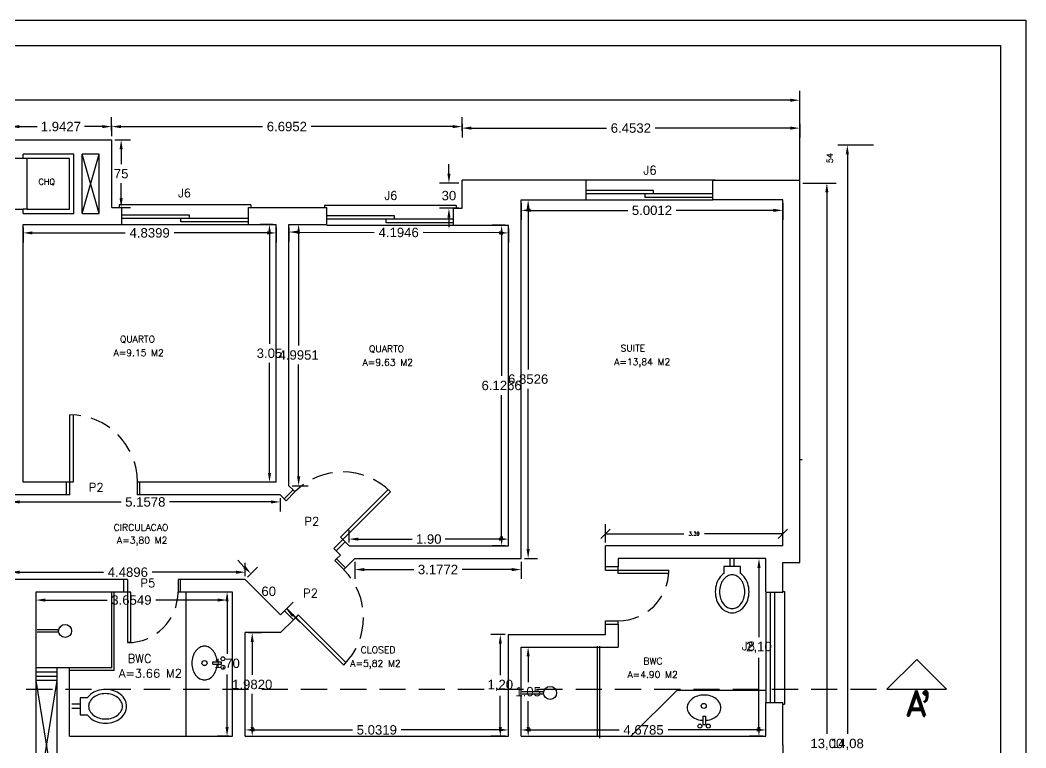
# Model space of a CAD drawing. Header units: millimetres. Extents: x 2200 to 2403, y 2380 to 2511.
# Drawn here: x 2231.75 to 2250.97, y 2402.1 to 2416.01 of the extents above; entities that cross this region are included whole.
import ezdxf

# ---------------------------------------------------------------- set-up
doc = ezdxf.new("R2010")
doc.units = ezdxf.units.MM
doc.linetypes.add('DASHED', pattern=[0.75, 0.5, -0.25])
doc.linetypes.add('HIDDEN', pattern=[0.375, 0.25, -0.125])
doc.styles.add('ROMAND', font='romand', dxfattribs={"height": 0.1})
doc.styles.add('ROMANS', font='ROMANS.shx', dxfattribs={"height": 0.07})
doc.styles.get("Standard").update_dxf_attribs({"font": 'arial.ttf'})
doc.dimstyles.get("Standard").update_dxf_attribs({"dimtxt": 0.18, "dimasz": 0.18, "dimexe": 0.18, "dimexo": 0.0625, "dimgap": 0.09, "dimtad": 0, "dimtih": 1, "dimtoh": 1, "dimdec": 4, "dimzin": 0, "dimdsep": 46, "dimtxsty": 'Standard', "dimcen": 0.09, "dimadec": 0, "dimazin": 0, "dimtfac": 1, "dimtdec": 4, "dimtofl": 0, "dimtmove": 0, "dimatfit": 3, "dimfxl": 1, "dimtolj": 1, "dimtzin": 0, "dimarcsym": 0})

# ---------------------------------------------------------------- blocks, each defined once
blk = doc.blocks.new('*D505')
at = {"color": 0, "lineweight": -2, "transparency": 16777216}
for p, q in [((2240.191, 2414.028), (2240.191, 2413.766)), ((2240.371, 2413.946), (2242.955, 2413.946)), ((2246.464, 2413.946), (2243.881, 2413.946)), ((2246.644, 2414.028), (2246.644, 2413.766))]:
    blk.add_line(p, q, dxfattribs=at)
at = {"color": 0, "transparency": 16777216}
for points in [[(2240.371, 2413.976), (2240.371, 2413.916), (2240.191, 2413.946)], [(2246.464, 2413.976), (2246.464, 2413.916), (2246.644, 2413.946)]]:
    blk.add_solid(points, dxfattribs=at)
at = {"layer": 'DEFPOINTS', "color": 0, "transparency": 16777216}
for p in [(2240.191, 2414.09), (2246.644, 2414.09), (2246.644, 2413.946)]:
    blk.add_point(p, dxfattribs=at)
at = {"color": 0, "transparency": 16777216, "insert": (2243.418, 2413.946), "char_height": 0.18, "attachment_point": 5}
blk.add_mtext('\\A1;6.4532', dxfattribs=at)
blk = doc.blocks.new('*D506')
at = {"color": 0, "lineweight": -2, "transparency": 16777216}
for p, q in [((2233.496, 2413.893), (2233.496, 2414.155)), ((2240.191, 2413.893), (2240.191, 2414.155)), ((2233.676, 2413.975), (2236.38, 2413.975)), ((2240.011, 2413.975), (2237.307, 2413.975))]:
    blk.add_line(p, q, dxfattribs=at)
at = {"color": 0, "transparency": 16777216}
for points in [[(2233.676, 2414.005), (2233.676, 2413.945), (2233.496, 2413.975)], [(2240.011, 2414.005), (2240.011, 2413.945), (2240.191, 2413.975)]]:
    blk.add_solid(points, dxfattribs=at)
at = {"layer": 'DEFPOINTS', "color": 0, "transparency": 16777216}
for p in [(2240.191, 2413.975), (2233.496, 2413.83), (2240.191, 2413.83)]:
    blk.add_point(p, dxfattribs=at)
at = {"color": 0, "transparency": 16777216, "insert": (2236.844, 2413.975), "char_height": 0.18, "attachment_point": 5}
blk.add_mtext('\\A1;6.6952', dxfattribs=at)
blk = doc.blocks.new('*D507')
at = {"color": 0, "lineweight": -2, "transparency": 16777216}
for p, q in [((2231.553, 2413.999), (2231.553, 2413.795)), ((2231.733, 2413.975), (2232.07, 2413.975)), ((2233.316, 2413.975), (2232.98, 2413.975)), ((2233.496, 2413.999), (2233.496, 2413.795))]:
    blk.add_line(p, q, dxfattribs=at)
at = {"color": 0, "transparency": 16777216}
for points in [[(2231.733, 2414.005), (2231.733, 2413.945), (2231.553, 2413.975)], [(2233.316, 2414.005), (2233.316, 2413.945), (2233.496, 2413.975)]]:
    blk.add_solid(points, dxfattribs=at)
at = {"layer": 'DEFPOINTS', "color": 0, "transparency": 16777216}
for p in [(2231.553, 2414.061), (2233.496, 2414.061), (2233.496, 2413.975)]:
    blk.add_point(p, dxfattribs=at)
at = {"color": 0, "transparency": 16777216, "insert": (2232.525, 2413.975), "char_height": 0.18, "attachment_point": 5}
blk.add_mtext('\\A1;1.9427', dxfattribs=at)
blk = doc.blocks.new('*D533')
at = {"color": 0, "lineweight": -2, "transparency": 16777216}
for p, q in [((2241.321, 2412.512), (2241.321, 2412.194)), ((2241.501, 2412.374), (2243.358, 2412.374)), ((2246.142, 2412.374), (2244.284, 2412.374)), ((2246.322, 2412.512), (2246.322, 2412.194))]:
    blk.add_line(p, q, dxfattribs=at)
at = {"color": 0, "transparency": 16777216}
for points in [[(2241.501, 2412.404), (2241.501, 2412.344), (2241.321, 2412.374)], [(2246.142, 2412.404), (2246.142, 2412.344), (2246.322, 2412.374)]]:
    blk.add_solid(points, dxfattribs=at)
at = {"layer": 'DEFPOINTS', "color": 0, "transparency": 16777216}
for p in [(2241.321, 2412.574), (2246.322, 2412.574), (2241.321, 2412.374)]:
    blk.add_point(p, dxfattribs=at)
at = {"color": 0, "transparency": 16777216, "insert": (2243.821, 2412.374), "char_height": 0.18, "attachment_point": 5}
blk.add_mtext('\\A1;5.0012', dxfattribs=at)
blk = doc.blocks.new('*D534')
at = {"color": 0, "lineweight": -2, "transparency": 16777216}
for p, q in [((2245.937, 2405.722), (2245.686, 2405.722)), ((2245.866, 2405.542), (2245.866, 2404.22)), ((2245.866, 2402.502), (2245.866, 2403.824)), ((2245.937, 2402.322), (2245.686, 2402.322))]:
    blk.add_line(p, q, dxfattribs=at)
at = {"color": 0, "transparency": 16777216}
for points in [[(2245.836, 2405.542), (2245.896, 2405.542), (2245.866, 2405.722)], [(2245.836, 2402.502), (2245.896, 2402.502), (2245.866, 2402.322)]]:
    blk.add_solid(points, dxfattribs=at)
at = {"layer": 'DEFPOINTS', "color": 0, "transparency": 16777216}
for p in [(2245.866, 2405.722), (2245.999, 2405.722), (2245.999, 2402.322)]:
    blk.add_point(p, dxfattribs=at)
at = {"color": 0, "transparency": 16777216, "insert": (2245.866, 2404.022), "char_height": 0.18, "attachment_point": 5}
blk.add_mtext('\\A1;2,10', dxfattribs=at)
blk = doc.blocks.new('*D535')
at = {"color": 0, "lineweight": -2, "transparency": 16777216}
for p, q in [((2241.321, 2402.385), (2241.321, 2402.624)), ((2245.999, 2402.385), (2245.999, 2402.624)), ((2241.501, 2402.444), (2243.192, 2402.444)), ((2245.819, 2402.444), (2244.128, 2402.444))]:
    blk.add_line(p, q, dxfattribs=at)
at = {"color": 0, "transparency": 16777216}
for points in [[(2241.501, 2402.474), (2241.501, 2402.414), (2241.321, 2402.444)], [(2245.819, 2402.474), (2245.819, 2402.414), (2245.999, 2402.444)]]:
    blk.add_solid(points, dxfattribs=at)
at = {"layer": 'DEFPOINTS', "color": 0, "transparency": 16777216}
for p in [(2245.999, 2402.444), (2241.321, 2402.322), (2245.999, 2402.322)]:
    blk.add_point(p, dxfattribs=at)
at = {"color": 0, "transparency": 16777216, "insert": (2243.66, 2402.444), "char_height": 0.18, "attachment_point": 5}
blk.add_mtext('\\A1;4.6785', dxfattribs=at)
blk = doc.blocks.new('*D536')
at = {"color": 0, "lineweight": -2, "transparency": 16777216}
for p, q in [((2236.047, 2402.385), (2236.047, 2402.624)), ((2241.079, 2402.385), (2241.079, 2402.624)), ((2236.227, 2402.444), (2238.099, 2402.444)), ((2240.899, 2402.444), (2239.026, 2402.444))]:
    blk.add_line(p, q, dxfattribs=at)
at = {"color": 0, "transparency": 16777216}
for points in [[(2236.227, 2402.474), (2236.227, 2402.414), (2236.047, 2402.444)], [(2240.899, 2402.474), (2240.899, 2402.414), (2241.079, 2402.444)]]:
    blk.add_solid(points, dxfattribs=at)
at = {"layer": 'DEFPOINTS', "color": 0, "transparency": 16777216}
for p in [(2241.079, 2402.444), (2236.047, 2402.322), (2241.079, 2402.322)]:
    blk.add_point(p, dxfattribs=at)
at = {"color": 0, "transparency": 16777216, "insert": (2238.563, 2402.444), "char_height": 0.18, "attachment_point": 5}
blk.add_mtext('\\A1;5.0319', dxfattribs=at)
blk = doc.blocks.new('*D537')
at = {"color": 0, "lineweight": -2, "transparency": 16777216}
for p, q in [((2236.579, 2412.107), (2236.332, 2412.107)), ((2236.512, 2411.927), (2236.512, 2409.824)), ((2236.512, 2407.357), (2236.512, 2409.46)), ((2236.579, 2407.177), (2236.332, 2407.177))]:
    blk.add_line(p, q, dxfattribs=at)
at = {"color": 0, "transparency": 16777216}
for points in [[(2236.482, 2411.927), (2236.542, 2411.927), (2236.512, 2412.107)], [(2236.482, 2407.357), (2236.542, 2407.357), (2236.512, 2407.177)]]:
    blk.add_solid(points, dxfattribs=at)
at = {"layer": 'DEFPOINTS', "color": 0, "transparency": 16777216}
for p in [(2236.512, 2412.107), (2236.642, 2412.107), (2236.642, 2407.177)]:
    blk.add_point(p, dxfattribs=at)
at = {"color": 0, "transparency": 16777216, "insert": (2236.512, 2409.642), "char_height": 0.18, "attachment_point": 5}
blk.add_mtext('\\A1;3.05', dxfattribs=at)
blk = doc.blocks.new('*D538')
at = {"color": 0, "lineweight": -2, "transparency": 16777216}
for p, q in [((2241.383, 2404.028), (2241.635, 2404.028)), ((2241.455, 2403.848), (2241.455, 2403.357)), ((2241.455, 2402.502), (2241.455, 2402.993)), ((2241.383, 2402.322), (2241.635, 2402.322))]:
    blk.add_line(p, q, dxfattribs=at)
at = {"color": 0, "transparency": 16777216}
for points in [[(2241.425, 2403.848), (2241.485, 2403.848), (2241.455, 2404.028)], [(2241.425, 2402.502), (2241.485, 2402.502), (2241.455, 2402.322)]]:
    blk.add_solid(points, dxfattribs=at)
at = {"layer": 'DEFPOINTS', "color": 0, "transparency": 16777216}
for p in [(2241.321, 2404.028), (2241.321, 2402.322), (2241.455, 2402.322)]:
    blk.add_point(p, dxfattribs=at)
at = {"color": 0, "transparency": 16777216, "insert": (2241.455, 2403.175), "char_height": 0.18, "attachment_point": 5}
blk.add_mtext('\\A1;1.05', dxfattribs=at)
blk = doc.blocks.new('*D539')
at = {"color": 0, "lineweight": -2, "transparency": 16777216}
for p, q in [((2241.016, 2404.27), (2240.743, 2404.27)), ((2240.923, 2404.09), (2240.923, 2403.494)), ((2240.923, 2402.502), (2240.923, 2403.098)), ((2241.016, 2402.322), (2240.743, 2402.322))]:
    blk.add_line(p, q, dxfattribs=at)
at = {"color": 0, "transparency": 16777216}
for points in [[(2240.893, 2404.09), (2240.953, 2404.09), (2240.923, 2404.27)], [(2240.893, 2402.502), (2240.953, 2402.502), (2240.923, 2402.322)]]:
    blk.add_solid(points, dxfattribs=at)
at = {"layer": 'DEFPOINTS', "color": 0, "transparency": 16777216}
for p in [(2241.079, 2404.27), (2240.923, 2402.322), (2241.079, 2402.322)]:
    blk.add_point(p, dxfattribs=at)
at = {"color": 0, "transparency": 16777216, "insert": (2240.923, 2403.296), "char_height": 0.18, "attachment_point": 5}
blk.add_mtext('\\A1;1,20', dxfattribs=at)
blk = doc.blocks.new('*D540')
at = {"color": 0, "lineweight": -2, "transparency": 16777216}
for p, q in [((2232.046, 2405.018), (2232.046, 2404.746)), ((2232.226, 2404.926), (2233.409, 2404.926)), ((2235.521, 2404.926), (2234.337, 2404.926)), ((2235.701, 2405.018), (2235.701, 2404.746))]:
    blk.add_line(p, q, dxfattribs=at)
at = {"color": 0, "transparency": 16777216}
for points in [[(2232.226, 2404.956), (2232.226, 2404.896), (2232.046, 2404.926)], [(2235.521, 2404.956), (2235.521, 2404.896), (2235.701, 2404.926)]]:
    blk.add_solid(points, dxfattribs=at)
at = {"layer": 'DEFPOINTS', "color": 0, "transparency": 16777216}
for p in [(2232.046, 2405.08), (2235.701, 2405.08), (2232.046, 2404.926)]:
    blk.add_point(p, dxfattribs=at)
at = {"color": 0, "transparency": 16777216, "insert": (2233.873, 2404.926), "char_height": 0.18, "attachment_point": 5}
blk.add_mtext('\\A1;3.6549', dxfattribs=at)
blk = doc.blocks.new('*D541')
at = {"color": 0, "lineweight": -2, "transparency": 16777216}
for p, q in [((2235.742, 2405.08), (2235.521, 2405.08)), ((2235.701, 2404.9), (2235.701, 2403.899)), ((2235.701, 2402.502), (2235.701, 2403.503)), ((2235.742, 2402.322), (2235.521, 2402.322))]:
    blk.add_line(p, q, dxfattribs=at)
at = {"color": 0, "transparency": 16777216}
for points in [[(2235.671, 2404.9), (2235.731, 2404.9), (2235.701, 2405.08)], [(2235.671, 2402.502), (2235.731, 2402.502), (2235.701, 2402.322)]]:
    blk.add_solid(points, dxfattribs=at)
at = {"layer": 'DEFPOINTS', "color": 0, "transparency": 16777216}
for p in [(2235.805, 2405.08), (2235.701, 2402.322), (2235.805, 2402.322)]:
    blk.add_point(p, dxfattribs=at)
at = {"color": 0, "transparency": 16777216, "insert": (2235.701, 2403.701), "char_height": 0.18, "attachment_point": 5}
blk.add_mtext('\\A1;1,70', dxfattribs=at)
blk = doc.blocks.new('*D542')
at = {"color": 0, "lineweight": -2, "transparency": 16777216}
for p, q in [((2236.109, 2404.304), (2236.362, 2404.304)), ((2236.182, 2404.124), (2236.182, 2403.495)), ((2236.182, 2402.502), (2236.182, 2403.131)), ((2236.109, 2402.322), (2236.362, 2402.322))]:
    blk.add_line(p, q, dxfattribs=at)
at = {"color": 0, "transparency": 16777216}
for points in [[(2236.152, 2404.124), (2236.212, 2404.124), (2236.182, 2404.304)], [(2236.152, 2402.502), (2236.212, 2402.502), (2236.182, 2402.322)]]:
    blk.add_solid(points, dxfattribs=at)
at = {"layer": 'DEFPOINTS', "color": 0, "transparency": 16777216}
for p in [(2236.047, 2404.304), (2236.047, 2402.322), (2236.182, 2402.322)]:
    blk.add_point(p, dxfattribs=at)
at = {"color": 0, "transparency": 16777216, "insert": (2236.182, 2403.313), "char_height": 0.18, "attachment_point": 5}
blk.add_mtext('\\A1;1.9820', dxfattribs=at)
blk = doc.blocks.new('*D543')
at = {"color": 0, "lineweight": -2, "transparency": 16777216}
for p, q in [((2241.383, 2412.574), (2241.635, 2412.574)), ((2241.455, 2412.394), (2241.455, 2409.33)), ((2241.455, 2405.902), (2241.455, 2408.966)), ((2241.383, 2405.722), (2241.635, 2405.722))]:
    blk.add_line(p, q, dxfattribs=at)
at = {"color": 0, "transparency": 16777216}
for points in [[(2241.425, 2412.394), (2241.485, 2412.394), (2241.455, 2412.574)], [(2241.425, 2405.902), (2241.485, 2405.902), (2241.455, 2405.722)]]:
    blk.add_solid(points, dxfattribs=at)
at = {"layer": 'DEFPOINTS', "color": 0, "transparency": 16777216}
for p in [(2241.321, 2412.574), (2241.455, 2412.574), (2241.321, 2405.722)]:
    blk.add_point(p, dxfattribs=at)
at = {"color": 0, "transparency": 16777216, "insert": (2241.455, 2409.148), "char_height": 0.18, "attachment_point": 5}
blk.add_mtext('\\A1;6.8526', dxfattribs=at)
blk = doc.blocks.new('*D544')
at = {"color": 0, "lineweight": -2, "transparency": 16777216}
for p, q in [((2238.143, 2405.659), (2238.143, 2405.329)), ((2241.321, 2405.659), (2241.321, 2405.329)), ((2238.323, 2405.509), (2239.269, 2405.509)), ((2241.141, 2405.509), (2240.195, 2405.509))]:
    blk.add_line(p, q, dxfattribs=at)
at = {"color": 0, "transparency": 16777216}
for points in [[(2238.323, 2405.539), (2238.323, 2405.479), (2238.143, 2405.509)], [(2241.141, 2405.539), (2241.141, 2405.479), (2241.321, 2405.509)]]:
    blk.add_solid(points, dxfattribs=at)
at = {"layer": 'DEFPOINTS', "color": 0, "transparency": 16777216}
for p in [(2238.143, 2405.722), (2241.321, 2405.722), (2241.321, 2405.509)]:
    blk.add_point(p, dxfattribs=at)
at = {"color": 0, "transparency": 16777216, "insert": (2239.732, 2405.509), "char_height": 0.18, "attachment_point": 5}
blk.add_mtext('\\A1;3.1772', dxfattribs=at)
blk = doc.blocks.new('*D545')
at = {"color": 0, "lineweight": -2, "transparency": 16777216}
for p, q in [((2236.031, 2405.558), (2235.904, 2405.686)), ((2236.094, 2405.366), (2236.286, 2405.558)), ((2236.77, 2404.69), (2236.962, 2404.883)), ((2236.962, 2404.628), (2237.089, 2404.501))]:
    blk.add_line(p, q, dxfattribs=at)
at = {"color": 0, "transparency": 16777216}
for points in [[(2236.053, 2405.58), (2236.01, 2405.537), (2236.159, 2405.431)], [(2236.983, 2404.649), (2236.941, 2404.607), (2236.835, 2404.755)]]:
    blk.add_solid(points, dxfattribs=at)
at = {"layer": 'DEFPOINTS', "color": 0, "transparency": 16777216}
for p in [(2236.05, 2405.322), (2236.835, 2404.755), (2236.725, 2404.646)]:
    blk.add_point(p, dxfattribs=at)
at = {"color": 0, "transparency": 16777216, "insert": (2236.497, 2405.093), "char_height": 0.18, "attachment_point": 5}
blk.add_mtext('\\A1;60', dxfattribs=at)
blk = doc.blocks.new('*D546')
at = {"color": 0, "lineweight": -2, "transparency": 16777216}
for p, q in [((2238.032, 2406.026), (2238.032, 2406.271)), ((2241.079, 2406.026), (2241.079, 2406.271)), ((2238.212, 2406.091), (2239.24, 2406.091)), ((2240.899, 2406.091), (2239.87, 2406.091))]:
    blk.add_line(p, q, dxfattribs=at)
at = {"color": 0, "transparency": 16777216}
for points in [[(2238.212, 2406.121), (2238.212, 2406.061), (2238.032, 2406.091)], [(2240.899, 2406.121), (2240.899, 2406.061), (2241.079, 2406.091)]]:
    blk.add_solid(points, dxfattribs=at)
at = {"layer": 'DEFPOINTS', "color": 0, "transparency": 16777216}
for p in [(2241.079, 2406.091), (2238.032, 2405.964), (2241.079, 2405.964)]:
    blk.add_point(p, dxfattribs=at)
at = {"color": 0, "transparency": 16777216, "insert": (2239.555, 2406.091), "char_height": 0.18, "attachment_point": 5}
blk.add_mtext('\\A1;1.90', dxfattribs=at)
blk = doc.blocks.new('*D547')
at = {"color": 0, "lineweight": -2, "transparency": 16777216}
for p, q in [((2241.016, 2412.09), (2240.768, 2412.09)), ((2240.948, 2411.91), (2240.948, 2409.209)), ((2240.948, 2406.144), (2240.948, 2408.845)), ((2241.016, 2405.964), (2240.768, 2405.964))]:
    blk.add_line(p, q, dxfattribs=at)
at = {"color": 0, "transparency": 16777216}
for points in [[(2240.918, 2411.91), (2240.978, 2411.91), (2240.948, 2412.09)], [(2240.918, 2406.144), (2240.978, 2406.144), (2240.948, 2405.964)]]:
    blk.add_solid(points, dxfattribs=at)
at = {"layer": 'DEFPOINTS', "color": 0, "transparency": 16777216}
for p in [(2241.079, 2412.09), (2240.948, 2405.964), (2241.079, 2405.964)]:
    blk.add_point(p, dxfattribs=at)
at = {"color": 0, "transparency": 16777216, "insert": (2240.948, 2409.027), "char_height": 0.18, "attachment_point": 5}
blk.add_mtext('\\A1;6.1266', dxfattribs=at)
blk = doc.blocks.new('*D548')
at = {"color": 0, "lineweight": -2, "transparency": 16777216}
for p, q in [((2236.884, 2412.044), (2236.883, 2411.78)), ((2241.078, 2412.028), (2241.077, 2411.763)), ((2237.063, 2411.959), (2238.513, 2411.953)), ((2240.898, 2411.944), (2239.448, 2411.95))]:
    blk.add_line(p, q, dxfattribs=at)
at = {"color": 0, "transparency": 16777216}
for points in [[(2237.064, 2411.989), (2237.063, 2411.929), (2236.883, 2411.96)], [(2240.898, 2411.974), (2240.898, 2411.914), (2241.078, 2411.943)]]:
    blk.add_solid(points, dxfattribs=at)
at = {"layer": 'DEFPOINTS', "color": 0, "transparency": 16777216}
for p in [(2236.884, 2412.107), (2241.079, 2412.09), (2241.078, 2411.943)]:
    blk.add_point(p, dxfattribs=at)
at = {"color": 0, "transparency": 16777216, "insert": (2238.981, 2411.951), "char_height": 0.18, "attachment_point": 5}
blk.add_mtext('\\A1;4.1946', dxfattribs=at)
blk = doc.blocks.new('*D549')
at = {"color": 0, "lineweight": -2, "transparency": 16777216}
for p, q in [((2236.946, 2412.107), (2237.249, 2412.107)), ((2237.069, 2411.927), (2237.069, 2409.791)), ((2237.069, 2407.292), (2237.069, 2409.427)), ((2236.946, 2407.112), (2237.249, 2407.112))]:
    blk.add_line(p, q, dxfattribs=at)
at = {"color": 0, "transparency": 16777216}
for points in [[(2237.039, 2411.927), (2237.099, 2411.927), (2237.069, 2412.107)], [(2237.039, 2407.292), (2237.099, 2407.292), (2237.069, 2407.112)]]:
    blk.add_solid(points, dxfattribs=at)
at = {"layer": 'DEFPOINTS', "color": 0, "transparency": 16777216}
for p in [(2236.884, 2412.107), (2236.884, 2407.112), (2237.069, 2407.112)]:
    blk.add_point(p, dxfattribs=at)
at = {"color": 0, "transparency": 16777216, "insert": (2237.069, 2409.609), "char_height": 0.18, "attachment_point": 5}
blk.add_mtext('\\A1;4.9951', dxfattribs=at)
blk = doc.blocks.new('*D550')
at = {"color": 0, "lineweight": -2, "transparency": 16777216}
for p, q in [((2231.802, 2412.044), (2231.802, 2411.763)), ((2236.642, 2412.044), (2236.642, 2411.763)), ((2231.982, 2411.943), (2233.755, 2411.943)), ((2236.462, 2411.943), (2234.689, 2411.943))]:
    blk.add_line(p, q, dxfattribs=at)
at = {"color": 0, "transparency": 16777216}
for points in [[(2231.982, 2411.973), (2231.982, 2411.913), (2231.802, 2411.943)], [(2236.462, 2411.973), (2236.462, 2411.913), (2236.642, 2411.943)]]:
    blk.add_solid(points, dxfattribs=at)
at = {"layer": 'DEFPOINTS', "color": 0, "transparency": 16777216}
for p in [(2231.802, 2412.107), (2236.642, 2412.107), (2231.802, 2411.943)]:
    blk.add_point(p, dxfattribs=at)
at = {"color": 0, "transparency": 16777216, "insert": (2234.222, 2411.943), "char_height": 0.18, "attachment_point": 5}
blk.add_mtext('\\A1;4.8399', dxfattribs=at)
blk = doc.blocks.new('*D551')
at = {"color": 0, "lineweight": -2, "transparency": 16777216}
for p, q in [((2231.56, 2406.873), (2231.56, 2406.621)), ((2231.74, 2406.801), (2233.675, 2406.801)), ((2236.538, 2406.801), (2234.603, 2406.801)), ((2236.718, 2406.873), (2236.718, 2406.621))]:
    blk.add_line(p, q, dxfattribs=at)
at = {"color": 0, "transparency": 16777216}
for points in [[(2231.74, 2406.831), (2231.74, 2406.771), (2231.56, 2406.801)], [(2236.538, 2406.831), (2236.538, 2406.771), (2236.718, 2406.801)]]:
    blk.add_solid(points, dxfattribs=at)
at = {"layer": 'DEFPOINTS', "color": 0, "transparency": 16777216}
for p in [(2231.56, 2406.935), (2236.718, 2406.935), (2236.718, 2406.801)]:
    blk.add_point(p, dxfattribs=at)
at = {"color": 0, "transparency": 16777216, "insert": (2234.139, 2406.801), "char_height": 0.18, "attachment_point": 5}
blk.add_mtext('\\A1;5.1578', dxfattribs=at)
blk = doc.blocks.new('*D554')
at = {"color": 0, "lineweight": -2, "transparency": 16777216}
for p, q in [((2231.56, 2405.385), (2231.56, 2405.638)), ((2236.05, 2405.385), (2236.05, 2405.638)), ((2231.74, 2405.458), (2233.338, 2405.458)), ((2235.87, 2405.458), (2234.272, 2405.458))]:
    blk.add_line(p, q, dxfattribs=at)
at = {"color": 0, "transparency": 16777216}
for points in [[(2231.74, 2405.488), (2231.74, 2405.428), (2231.56, 2405.458)], [(2235.87, 2405.488), (2235.87, 2405.428), (2236.05, 2405.458)]]:
    blk.add_solid(points, dxfattribs=at)
at = {"layer": 'DEFPOINTS', "color": 0, "transparency": 16777216}
for p in [(2236.05, 2405.458), (2231.56, 2405.322), (2236.05, 2405.322)]:
    blk.add_point(p, dxfattribs=at)
at = {"color": 0, "transparency": 16777216, "insert": (2233.805, 2405.458), "char_height": 0.18, "attachment_point": 5}
blk.add_mtext('\\A1;4.4896', dxfattribs=at)
blk = doc.blocks.new('*D532')
at = {"color": 0, "lineweight": -2, "transparency": 16777216}
for p, q in [((2239.941, 2413.077), (2239.941, 2413.257)), ((2240.129, 2412.897), (2239.761, 2412.897)), ((2240.129, 2412.413), (2239.761, 2412.413)), ((2239.941, 2412.233), (2239.941, 2412.053))]:
    blk.add_line(p, q, dxfattribs=at)
at = {"color": 0, "transparency": 16777216}
for points in [[(2239.911, 2413.077), (2239.971, 2413.077), (2239.941, 2412.897)], [(2239.911, 2412.233), (2239.971, 2412.233), (2239.941, 2412.413)]]:
    blk.add_solid(points, dxfattribs=at)
at = {"layer": 'DEFPOINTS', "color": 0, "transparency": 16777216}
for p in [(2239.941, 2412.897), (2240.191, 2412.897), (2240.191, 2412.413)]:
    blk.add_point(p, dxfattribs=at)
at = {"color": 0, "transparency": 16777216, "insert": (2239.941, 2412.655), "char_height": 0.18, "attachment_point": 5}
blk.add_mtext('\\A1;30', dxfattribs=at)
blk = doc.blocks.new('*D558')
at = {"color": 0, "lineweight": -2, "transparency": 16777216}
for p, q in [((2208.171, 2412.96), (2208.171, 2414.659)), ((2246.644, 2412.96), (2246.644, 2414.659)), ((2208.351, 2414.479), (2226.875, 2414.479)), ((2246.464, 2414.479), (2227.94, 2414.479))]:
    blk.add_line(p, q, dxfattribs=at)
at = {"color": 0, "transparency": 16777216}
for points in [[(2208.351, 2414.509), (2208.351, 2414.449), (2208.171, 2414.479)], [(2246.464, 2414.509), (2246.464, 2414.449), (2246.644, 2414.479)]]:
    blk.add_solid(points, dxfattribs=at)
at = {"layer": 'DEFPOINTS', "color": 0, "transparency": 16777216}
for p in [(2208.171, 2414.479), (2208.171, 2412.897), (2246.644, 2412.897)]:
    blk.add_point(p, dxfattribs=at)
at = {"color": 0, "transparency": 16777216, "insert": (2227.408, 2414.479), "char_height": 0.18, "attachment_point": 5}
blk.add_mtext('\\A1;38.4732', dxfattribs=at)
blk = doc.blocks.new('*D559')
at = {"color": 0, "lineweight": -2, "transparency": 16777216}
for p, q in [((2233.559, 2413.72), (2233.857, 2413.72)), ((2233.677, 2413.54), (2233.677, 2413.256)), ((2233.677, 2412.609), (2233.677, 2412.893)), ((2233.559, 2412.429), (2233.857, 2412.429))]:
    blk.add_line(p, q, dxfattribs=at)
at = {"color": 0, "transparency": 16777216}
for points in [[(2233.647, 2413.54), (2233.707, 2413.54), (2233.677, 2413.72)], [(2233.647, 2412.609), (2233.707, 2412.609), (2233.677, 2412.429)]]:
    blk.add_solid(points, dxfattribs=at)
at = {"layer": 'DEFPOINTS', "color": 0, "transparency": 16777216}
for p in [(2233.496, 2413.72), (2233.677, 2413.72), (2233.496, 2412.429)]:
    blk.add_point(p, dxfattribs=at)
at = {"color": 0, "transparency": 16777216, "insert": (2233.677, 2413.075), "char_height": 0.18, "attachment_point": 5}
blk.add_mtext('\\A1;75', dxfattribs=at)
blk = doc.blocks.new('P80D')
at = {"color": 1}
for p, q in [((0, 0.88), (0, 0.84)), ((0, 0.84), (0.15, 0.84)), ((0.15, 0.88), (0.15, 0.84)), ((0, 0.04), (0, 0)), ((0, 0.04), (0.15, 0.04)), ((0.95, 0.08), (0.15, 0.08)), ((0.15, 0.08), (0.15, 0.04)), ((0.15, 0.04), (0.95, 0.04)), ((0.15, 0.04), (0.15, 0))]:
    blk.add_line(p, q, dxfattribs=at)
at = {"color": 1, "linetype": 'HIDDEN'}
blk.add_arc((0.15, 0.04), 0.8, 0, 89.8748, dxfattribs=at)
blk = doc.blocks.new('P80E')
at = {"color": 1}
for p, q in [((0, 0.88), (0, 0.84)), ((0.15, 0.84), (0, 0.84)), ((0.15, 0.88), (0.15, 0.84)), ((-0.8, 0.08), (0, 0.08)), ((0, 0.04), (-0.8, 0.04)), ((0, 0.08), (0, 0.04)), ((0, 0.04), (0, 0)), ((0.15, 0.04), (0, 0.04)), ((0.15, 0.04), (0.15, 0))]:
    blk.add_line(p, q, dxfattribs=at)
at = {"color": 1, "linetype": 'HIDDEN'}
blk.add_arc((0, 0.04), 0.8, 90.1252, 180, dxfattribs=at)
blk = doc.blocks.new('P60D')
at = {"color": 1}
for p, q in [((0, 0.68), (0, 0.64)), ((0, 0.64), (0.15, 0.64)), ((0.15, 0.68), (0.15, 0.64)), ((0, 0.04), (0, 0)), ((0, 0.04), (0.15, 0.04)), ((0.75, 0.08), (0.15, 0.08)), ((0.15, 0.08), (0.15, 0.04)), ((0.15, 0.04), (0.75, 0.04)), ((0.15, 0.04), (0.15, 0)), ((0.75, 0.08), (0.75, 0.04))]:
    blk.add_line(p, q, dxfattribs=at)
at = {"color": 1, "linetype": 'HIDDEN'}
blk.add_arc((0.15, 0.04), 0.6, 360, 90, dxfattribs=at)
blk = doc.blocks.new('*D634')
at = {"color": 0, "lineweight": -2, "transparency": 16777216}
for p, q in [((2246.707, 2412.897), (2247.343, 2412.897)), ((2247.163, 2412.717), (2247.163, 2402.367)), ((2247.163, 2391.62), (2247.163, 2401.971)), ((2246.707, 2391.44), (2247.343, 2391.44))]:
    blk.add_line(p, q, dxfattribs=at)
at = {"color": 0, "transparency": 16777216}
for points in [[(2247.133, 2412.717), (2247.193, 2412.717), (2247.163, 2412.897)], [(2247.133, 2391.62), (2247.193, 2391.62), (2247.163, 2391.44)]]:
    blk.add_solid(points, dxfattribs=at)
at = {"layer": 'DEFPOINTS', "color": 0, "transparency": 16777216}
for p in [(2246.644, 2412.897), (2246.644, 2391.44), (2247.163, 2391.44)]:
    blk.add_point(p, dxfattribs=at)
at = {"color": 0, "transparency": 16777216, "insert": (2247.163, 2402.169), "char_height": 0.18, "attachment_point": 5}
blk.add_mtext('\\A1;13,00', dxfattribs=at)
blk = doc.blocks.new('*D635')
at = {"color": 0, "lineweight": -2, "transparency": 16777216}
for p, q in [((2248.056, 2413.623), (2247.375, 2413.623)), ((2247.555, 2413.443), (2247.555, 2402.367)), ((2247.555, 2390.894), (2247.555, 2401.971)), ((2248.056, 2390.714), (2247.375, 2390.714))]:
    blk.add_line(p, q, dxfattribs=at)
at = {"color": 0, "transparency": 16777216}
for points in [[(2247.525, 2413.443), (2247.585, 2413.443), (2247.555, 2413.623)], [(2247.525, 2390.894), (2247.585, 2390.894), (2247.555, 2390.714)]]:
    blk.add_solid(points, dxfattribs=at)
at = {"layer": 'DEFPOINTS', "color": 0, "transparency": 16777216}
for p in [(2248.119, 2413.623), (2247.555, 2390.714), (2248.119, 2390.714)]:
    blk.add_point(p, dxfattribs=at)
at = {"color": 0, "transparency": 16777216, "insert": (2247.555, 2402.169), "char_height": 0.18, "attachment_point": 5}
blk.add_mtext('\\A1;14,08', dxfattribs=at)
blk = doc.blocks.new('P60E')
at = {"color": 1}
for p, q in [((0, 0.68), (0, 0.64)), ((0.15, 0.64), (0, 0.64)), ((0.15, 0.68), (0.15, 0.64)), ((-0.6, 0.08), (0, 0.08)), ((-0.6, 0.08), (-0.6, 0.04)), ((0, 0.04), (-0.6, 0.04)), ((0, 0.08), (0, 0.04)), ((0, 0.04), (0, 0)), ((0.15, 0.04), (0, 0.04)), ((0.15, 0.04), (0.15, 0))]:
    blk.add_line(p, q, dxfattribs=at)
at = {"color": 1, "linetype": 'HIDDEN'}
blk.add_arc((0, 0.04), 0.6, 90, 180, dxfattribs=at)
blk = doc.blocks.new('*D636')
at = {"color": 1, "lineweight": -2, "transparency": 16777216}
for p, q in [((2242.844, 2406.104), (2243.024, 2406.284)), ((2242.934, 2406.026), (2242.934, 2406.374)), ((2246.232, 2406.104), (2246.412, 2406.284)), ((2246.322, 2406.026), (2246.322, 2406.374)), ((2242.934, 2406.194), (2244.433, 2406.194)), ((2246.322, 2406.194), (2244.823, 2406.194))]:
    blk.add_line(p, q, dxfattribs=at)
at = {"layer": 'DEFPOINTS', "color": 0, "transparency": 16777216}
for p in [(2246.322, 2406.194), (2242.934, 2405.964), (2246.322, 2405.964)]:
    blk.add_point(p, dxfattribs=at)
at = {"color": 1, "transparency": 16777216, "insert": (2244.628, 2406.194), "char_height": 0.07, "attachment_point": 5, "style": 'ROMANS'}
blk.add_mtext('\\A1;3.39', dxfattribs=at)

msp = doc.modelspace()

# ---------------------------------------------------------------- linework, layer by layer
at = {"color": 1}
for p, q in [((2200.79354, 2416.0101), (2250.96684, 2416.0101)), ((2250.96684, 2416.0101), (2250.96684, 2382.13102)), ((2232.68941, 2413.365), (2231.88277, 2413.365)), ((2232.68941, 2412.39702), (2232.68941, 2413.365)), ((2243.85337, 2412.75195), (2242.56274, 2412.75195)), ((2243.85337, 2412.68741), (2243.85337, 2412.75195)), ((2244.98268, 2412.68741), (2242.56274, 2412.68741)), ((2243.69205, 2412.62288), (2243.69205, 2412.68741)), ((2244.98268, 2412.62288), (2243.69205, 2412.62288)), ((2231.88277, 2412.39702), (2232.68941, 2412.39702)), ((2234.98028, 2412.28409), (2233.68965, 2412.28409)), ((2236.10959, 2412.21956), (2233.68965, 2412.21956)), ((2234.81895, 2412.15503), (2234.81895, 2412.21956)), ((2234.98028, 2412.21956), (2234.98028, 2412.28409)), ((2238.90058, 2412.26796), (2237.60994, 2412.26796)), ((2240.02988, 2412.20343), (2237.60994, 2412.20343)), ((2238.73925, 2412.1389), (2238.73925, 2412.20343)), ((2238.90058, 2412.20343), (2238.90058, 2412.26796)), ((2236.10959, 2412.15503), (2234.81895, 2412.15503)), ((2240.02988, 2412.1389), (2238.73925, 2412.1389)), ((2246.07971, 2405.06043), (2246.07971, 2402.96735)), ((2246.16038, 2405.06043), (2246.16038, 2402.96735)), ((2232.44894, 2403.5474), (2232.04562, 2403.5474)), ((2232.44894, 2403.46673), (2232.04562, 2403.46673))]:
    msp.add_line(p, q, dxfattribs=at)
for p, q in [((2204.02012, 2415.52611), (2250.48285, 2415.52611)), ((2250.48285, 2415.52611), (2250.48285, 2382.61501)), ((2231.56011, 2413.71992), (2233.49606, 2413.71992)), ((2233.49606, 2412.42929), (2233.49606, 2413.71992)), ((2231.8021, 2413.365), (2231.56011, 2413.365)), ((2232.77008, 2413.44566), (2231.8021, 2413.44566)), ((2231.8021, 2413.365), (2231.8021, 2413.44566)), ((2232.77008, 2412.31636), (2232.77008, 2413.44566)), ((2233.25406, 2413.44566), (2232.93141, 2413.44566)), ((2232.93141, 2412.31636), (2232.93141, 2413.44566)), ((2233.25406, 2412.31636), (2233.25406, 2413.44566)), ((2240.19121, 2412.41315), (2240.19121, 2412.95088)), ((2242.56274, 2412.95088), (2240.19121, 2412.95088)), ((2242.56274, 2412.57448), (2242.56274, 2412.95088)), ((2244.98268, 2412.57448), (2244.98268, 2412.95088)), ((2244.98268, 2412.95088), (2246.64437, 2412.95088)), ((2246.64437, 2405.64122), (2246.64437, 2412.95088)), ((2241.32051, 2405.72188), (2241.32051, 2412.57448)), ((2241.32051, 2412.57448), (2241.48184, 2412.57448)), ((2241.32051, 2412.57448), (2242.56274, 2412.57448)), ((2246.32171, 2412.57448), (2244.98268, 2412.57448)), ((2246.32171, 2405.96387), (2246.32171, 2412.57448)), ((2231.56011, 2412.39702), (2231.8021, 2412.39702)), ((2231.8021, 2412.31636), (2231.8021, 2412.39702)), ((2233.49606, 2412.42929), (2233.68965, 2412.42929)), ((2233.68965, 2412.10663), (2233.68965, 2412.42929)), ((2236.10959, 2412.42929), (2237.60994, 2412.42929)), ((2236.10959, 2412.10663), (2236.10959, 2412.42929)), ((2237.60994, 2412.10663), (2237.60994, 2412.42929)), ((2240.02988, 2412.41315), (2240.19121, 2412.41315)), ((2240.02988, 2412.0905), (2240.02988, 2412.41315)), ((2231.8021, 2412.31636), (2232.77008, 2412.31636)), ((2232.93141, 2412.31636), (2233.25406, 2412.31636)), ((2231.8021, 2412.10663), (2233.68965, 2412.10663)), ((2231.8021, 2407.1773), (2231.8021, 2412.10663)), ((2236.10959, 2412.10663), (2236.64197, 2412.10663)), ((2236.64197, 2407.1773), (2236.64197, 2412.10663)), ((2236.88396, 2407.11152), (2236.88396, 2412.10663)), ((2236.88396, 2412.10663), (2237.60994, 2412.10663)), ((2240.02988, 2412.0905), (2241.07852, 2412.0905)), ((2241.07852, 2405.96387), (2241.07852, 2412.0905)), ((2232.63295, 2407.1773), (2231.8021, 2407.1773)), ((2232.63295, 2406.93531), (2232.63295, 2407.1773)), ((2236.64197, 2407.1773), (2234.03651, 2407.1773)), ((2234.03651, 2406.93531), (2234.03651, 2407.1773)), ((2236.96523, 2407.03026), (2236.79411, 2406.85914)), ((2236.88396, 2407.11152), (2236.96523, 2407.03026)), ((2232.63295, 2406.93531), (2231.56011, 2406.93531)), ((2236.71795, 2406.93531), (2234.03651, 2406.93531)), ((2236.71795, 2406.93531), (2236.79411, 2406.85914)), ((2237.9577, 2406.03779), (2237.78658, 2405.86668)), ((2237.9577, 2406.03779), (2238.03161, 2405.96387)), ((2246.32171, 2406.12133), (2246.32171, 2406.19392)), ((2237.78658, 2405.86668), (2237.86623, 2405.78703)), ((2238.03161, 2405.96387), (2241.07852, 2405.96387)), ((2246.32171, 2405.96387), (2242.9338, 2405.96387)), ((2242.9338, 2405.56055), (2242.9338, 2405.96387)), ((2237.86623, 2405.78703), (2237.79094, 2405.71173)), ((2237.79094, 2405.71173), (2237.96206, 2405.54062)), ((2237.96206, 2405.54062), (2238.14332, 2405.72188)), ((2238.14332, 2405.72188), (2241.32051, 2405.72188)), ((2245.99905, 2405.72188), (2243.17579, 2405.72188)), ((2243.17579, 2405.72188), (2243.17579, 2405.56055)), ((2245.99905, 2405.07656), (2245.99905, 2405.72188)), ((2246.32171, 2405.64122), (2246.64437, 2405.64122)), ((2246.32171, 2405.07656), (2246.32171, 2405.64122)), ((2243.17579, 2405.56055), (2242.9338, 2405.56055)), ((2233.73151, 2405.32202), (2223.43872, 2405.32202)), ((2233.73151, 2405.08002), (2233.73151, 2405.32202)), ((2236.0497, 2405.32202), (2234.81241, 2405.32202)), ((2234.81241, 2405.08002), (2234.81241, 2405.32202)), ((2236.0497, 2405.32202), (2236.72546, 2404.64626)), ((2232.04562, 2405.08002), (2232.04562, 2400.69334)), ((2233.73151, 2405.08002), (2232.04562, 2405.08002)), ((2235.80458, 2405.08002), (2234.81241, 2405.08002)), ((2235.80458, 2402.32203), (2235.80458, 2405.08002)), ((2245.99905, 2405.07656), (2246.32171, 2405.07656)), ((2236.80075, 2404.72155), (2236.72546, 2404.64626)), ((2236.80075, 2404.72155), (2236.97187, 2404.55043)), ((2236.97187, 2404.55043), (2236.72546, 2404.30403)), ((2236.04658, 2402.32203), (2236.04658, 2404.30403)), ((2236.72546, 2404.30403), (2236.04658, 2404.30403)), ((2242.9338, 2404.26992), (2242.9338, 2404.46351)), ((2242.9338, 2404.46351), (2243.17579, 2404.46351)), ((2243.17579, 2404.46351), (2243.17579, 2404.02793)), ((2241.07852, 2402.32203), (2241.07852, 2404.26992)), ((2241.07852, 2404.26992), (2242.9338, 2404.26992)), ((2232.04476, 2404.00602), (2232.04562, 2404.00517)), ((2241.32051, 2402.32203), (2241.32051, 2404.02793)), ((2241.32051, 2404.02793), (2243.17579, 2404.02793)), ((2248.88182, 2403.79051), (2248.31144, 2403.22013)), ((2249.45221, 2403.22013), (2248.88182, 2403.79051)), ((2232.68941, 2403.62806), (2232.44742, 2403.62806)), ((2232.44894, 2403.62806), (2232.44894, 2400.69334)), ((2232.68941, 2402.32203), (2232.68941, 2403.62806)), ((2244.3002, 2403.20204), (2243.41969, 2402.32284)), ((2248.31144, 2403.22013), (2249.45221, 2403.22013)), ((2245.99905, 2402.32203), (2245.99905, 2402.96735)), ((2232.68941, 2402.32203), (2235.80458, 2402.32203)), ((2236.04658, 2402.32203), (2241.07852, 2402.32203)), ((2241.32051, 2402.32203), (2245.99905, 2402.32203)), ((2246.32171, 2402.1607), (2246.32171, 2401.35406))]:
    msp.add_line(p, q)
at = {"color": 4}
for p, q in [((2231.88277, 2413.365), (2231.8021, 2413.365)), ((2231.88277, 2412.39702), (2231.88277, 2413.365)), ((2233.25406, 2412.31636), (2232.93141, 2413.44566)), ((2232.93141, 2412.31636), (2233.25406, 2413.44566)), ((2245.03108, 2412.95088), (2242.51434, 2412.95088)), ((2242.56274, 2412.57448), (2244.98268, 2412.57448)), ((2231.88277, 2412.39702), (2231.8021, 2412.39702)), ((2236.15798, 2412.48003), (2233.64125, 2412.48003)), ((2233.64125, 2412.48003), (2233.64125, 2412.43163)), ((2236.15798, 2412.48003), (2236.15798, 2412.43163)), ((2240.07828, 2412.46689), (2237.56155, 2412.46689)), ((2237.56155, 2412.46689), (2237.56155, 2412.41849)), ((2240.07828, 2412.46689), (2240.07828, 2412.41849)), ((2233.68965, 2412.10663), (2236.10959, 2412.10663)), ((2237.60994, 2412.0905), (2240.02988, 2412.0905)), ((2246.69296, 2407.60749), (2246.64456, 2407.60749)), ((2245.3134, 2405.56949), (2245.3134, 2405.73082)), ((2245.39407, 2405.56949), (2245.39407, 2405.73082)), ((2233.49758, 2403.62806), (2233.49758, 2405.08002)), ((2233.54598, 2403.57967), (2233.54598, 2405.08002)), ((2234.91728, 2402.32203), (2234.91728, 2405.08002)), ((2245.99905, 2405.06043), (2245.99905, 2402.96735)), ((2246.32171, 2405.0927), (2246.35397, 2405.0927)), ((2246.35397, 2405.0927), (2246.35397, 2402.93508)), ((2232.48348, 2404.35926), (2232.07178, 2404.35836)), ((2232.48348, 2404.31086), (2232.07189, 2404.30996)), ((2242.77247, 2404.04253), (2242.77247, 2402.33663)), ((2242.82087, 2404.04253), (2242.82087, 2402.28823)), ((2235.43081, 2403.7465), (2235.5924, 2403.74686)), ((2232.44894, 2403.62806), (2232.04562, 2403.62806)), ((2233.49758, 2403.62806), (2232.68941, 2403.62806)), ((2233.54598, 2403.57967), (2232.68941, 2403.57967)), ((2235.43086, 2403.69811), (2235.59247, 2403.69846)), ((2232.04562, 2403.38607), (2232.44894, 2400.93533)), ((2232.44894, 2403.38607), (2232.04562, 2400.93533)), ((2232.44894, 2403.38607), (2232.04562, 2403.38607)), ((2241.75346, 2403.17507), (2241.34176, 2403.17417)), ((2241.75346, 2403.12667), (2241.34186, 2403.12577)), ((2244.3002, 2403.20204), (2245.99905, 2403.20204)), ((2232.8948, 2402.93581), (2232.73348, 2402.93581)), ((2246.32171, 2402.93508), (2246.35397, 2402.93508)), ((2232.8948, 2402.85514), (2232.73348, 2402.85514)), ((2244.79297, 2402.70847), (2244.79333, 2402.54686)), ((2244.84137, 2402.70852), (2244.84173, 2402.54693))]:
    msp.add_line(p, q, dxfattribs=at)
at = {"linetype": 'DASHED'}
msp.add_line((2206.36353, 2403.22013), (2248.31144, 2403.22013), dxfattribs=at)
at = {"color": 7}
for p in [(2245.99905, 2402.96735), (2246.32171, 2402.1607)]:
    msp.add_line(p, (2246.32171, 2402.96735), dxfattribs=at)
at = {"color": 4}
for points in [[(2245.05659, 2404.92739, 0.08892269), (2245.12558, 2404.80031, 0.10495673), (2245.23409, 2404.71132, 0.12001122), (2245.35373, 2404.68218, 0.12001122), (2245.47338, 2404.71132, 0.10495673), (2245.58189, 2404.80031, 0.08892269), (2245.65088, 2404.92739, 0.0801669), (2245.67639, 2405.0855, 0.0801669), (2245.65088, 2405.24361, 0.08892269), (2245.58189, 2405.3707, 0.06847533), (2245.51506, 2405.43412), (2245.51506, 2405.56949), (2245.1924, 2405.56949), (2245.1924, 2405.43412, 0.06847533), (2245.12558, 2405.3707, 0.08892269), (2245.05659, 2405.24361, 0.0801669), (2245.03108, 2405.0855, 0.0801669)], [(2245.35373, 2404.76285, 0.12682236), (2245.44253, 2404.78574, 0.10607002), (2245.52485, 2404.85735, 0.08578281), (2245.57642, 2404.95829, 0.07544462), (2245.59573, 2405.0855, 0.07544462), (2245.57642, 2405.21272, 0.08578281), (2245.52485, 2405.31366, 0.10607002), (2245.44253, 2405.38527, 0.12682236), (2245.35373, 2405.40816, 0.12682236), (2245.26494, 2405.38527, 0.10607002), (2245.18262, 2405.31366, 0.08578281), (2245.13105, 2405.21272, 0.07544462), (2245.11174, 2405.0855, 0.07544462), (2245.13105, 2404.95829, 0.08578281), (2245.18262, 2404.85735, 0.10607002), (2245.26494, 2404.78574, 0.12682236)], [(2233.5369, 2402.59833, 0.08892269), (2233.66398, 2402.66732, 0.10495673), (2233.75298, 2402.77583, 0.12001122), (2233.78211, 2402.89548, 0.12001122), (2233.75298, 2403.01512, 0.10495673), (2233.66398, 2403.12363, 0.08892269), (2233.5369, 2403.19262, 0.0801669), (2233.37879, 2403.21813, 0.0801669), (2233.22068, 2403.19262, 0.08892269), (2233.0936, 2403.12363, 0.06847533), (2233.03017, 2403.05681), (2232.8948, 2403.05681), (2232.8948, 2402.73415), (2233.03017, 2402.73415, 0.06847533), (2233.0936, 2402.66732, 0.08892269), (2233.22068, 2402.59833, 0.0801669), (2233.37879, 2402.57282, 0.0801669)], [(2233.70145, 2402.89548, 0.12682236), (2233.67856, 2402.98427, 0.10607002), (2233.60694, 2403.06659, 0.08578281), (2233.50601, 2403.11817, 0.07544462), (2233.37879, 2403.13747, 0.07544462), (2233.25158, 2403.11817, 0.08578281), (2233.15064, 2403.06659, 0.10607002), (2233.07902, 2402.98427, 0.12682236), (2233.05613, 2402.89548, 0.12682236), (2233.07902, 2402.80668, 0.10607002), (2233.15064, 2402.72436, 0.08578281), (2233.25158, 2402.67279, 0.07544462), (2233.37879, 2402.65348, 0.07544462), (2233.50601, 2402.67279, 0.08578281), (2233.60694, 2402.72436, 0.10607002), (2233.67856, 2402.80668, 0.12682236)]]:
    msp.add_lwpolyline(points, format="xyb", close=True, dxfattribs=at)
for points in [[(2235.27035, 2404.04461, 0.12682236), (2235.18156, 2404.02172, 0.10607002), (2235.09924, 2403.95011, 0.08578281), (2235.04766, 2403.84917, 0.07544462), (2235.02836, 2403.72195, 0.07544462), (2235.04766, 2403.59474, 0.08578281), (2235.09924, 2403.4938, 0.10607002), (2235.18156, 2403.42219, 0.12682236), (2235.27035, 2403.3993, 0.12682236), (2235.35914, 2403.42219, 0.10607002), (2235.44147, 2403.4938, 0.08578281), (2235.49304, 2403.59474, 0.06157141), (2235.51169, 2403.69828, 0.07544462)], [(2235.51163, 2403.74668, 0.06095304), (2235.49304, 2403.84917, 0.08578281), (2235.44147, 2403.95011, 0.10607002), (2235.35914, 2404.02172, 0.12682236), (2235.27035, 2404.04461, 0.12682236)], [(2235.43086, 2403.69811, 0.01714092), (2235.43168, 2403.72195, 0.01764614), (2235.43081, 2403.7465, 0.08578281)], [(2235.59247, 2403.69846, 0.01153396), (2235.59301, 2403.72195, 0.01222582), (2235.5924, 2403.74686, 0.08578281)], [(2245.13948, 2402.86898, 0.12682236), (2245.11659, 2402.95777, 0.10607002), (2245.04498, 2403.04009, 0.08578281), (2244.94404, 2403.09167, 0.07544462), (2244.81682, 2403.11097, 0.07544462), (2244.68961, 2403.09167, 0.08578281), (2244.58867, 2403.04009, 0.10607002), (2244.51705, 2402.95777, 0.12682236), (2244.49416, 2402.86898, 0.12682236), (2244.51705, 2402.78019, 0.10607002), (2244.58867, 2402.69786, 0.08578281), (2244.68961, 2402.64629, 0.06157141), (2244.79315, 2402.62764, 0.07544462)], [(2244.84155, 2402.6277, 0.06095304), (2244.94404, 2402.64629, 0.08578281), (2245.04498, 2402.69786, 0.10607002), (2245.11659, 2402.78019, 0.12682236), (2245.13948, 2402.86898, 0.12682236)], [(2244.79297, 2402.70847, 0.01714092), (2244.81682, 2402.70765, 0.01764614), (2244.84137, 2402.70852, 0.08578281)], [(2244.79333, 2402.54686, 0.01153396), (2244.81682, 2402.54632, 0.01222582), (2244.84173, 2402.54693, 0.08578281)]]:
    msp.add_lwpolyline(points, format="xyb", dxfattribs=at)
for centre, radius in [((2232.60557, 2404.33505), 0.12447), ((2235.27035, 2403.72195), 0.0486), ((2235.62191, 2403.80339), 0.03797), ((2235.62226, 2403.64206), 0.03797), ((2241.87555, 2403.15086), 0.12447), ((2244.80958, 2402.90235), 0.0486), ((2244.73693, 2402.51707), 0.03797), ((2244.89826, 2402.51742), 0.03797)]:
    msp.add_circle(centre, radius, dxfattribs=at)

# ---------------------------------------------------------------- block references
at = {"xscale": 1.613289369445008, "yscale": 1.613289369445008, "zscale": 1.613289369445008}
for name, p, rotation in [('P80E', (2232.63295, 2407.1773), 269.9999999999945), ('P80D', (2237.78658, 2405.86668), 44.99999999999616), ('P80D', (2236.80075, 2404.72155), 315.0000000000077), ('P60E', (2243.17579, 2405.56055), 179.9999999999945), ('P60D', (2233.73151, 2405.32202), 270.0000000000055)]:
    msp.add_blockref(name, p, dxfattribs=dict(at, rotation=rotation))

# ---------------------------------------------------------------- texts
at = {"color": 1, "style": 'ROMANS'}
msp.add_text('54', height=0.11293, rotation=90, dxfattribs=at).set_placement((2247.27645, 2413.27573))
at = {"color": 1, "style": 'ROMAND'}
for s, height, p in [('J6', 0.161329, (2243.66038, 2413.0607)), ('CHQ', 0.11293, (2232.09779, 2412.86446)), ('J6', 0.161329, (2234.76465, 2412.62613)), ('J6', 0.161329, (2238.70758, 2412.57671)), ('QUARTO', 0.129063, (2233.65433, 2409.84849)), ('A=9.15 M2', 0.129063, (2233.5308, 2409.58778)), ('QUARTO', 0.129063, (2238.41507, 2409.66479)), ('SUITE', 0.129063, (2243.22164, 2409.67432)), ('A=9.63 M2', 0.129063, (2238.29155, 2409.40408)), ('A=13,84 M2', 0.129063, (2243.09811, 2409.41361)), ('P2', 0.161329, (2233.05823, 2407.00073)), ('P2', 0.161329, (2237.17868, 2406.35057)), ('CIRCULACAO', 0.129063, (2233.5347, 2406.24953)), ('A=3,80 M2', 0.129063, (2233.59877, 2406.00512)), ('P5', 0.161329, (2234.04617, 2405.17066)), ('P2', 0.161329, (2237.15458, 2404.97802)), ('J8', 0.161329, (2245.54005, 2403.96666)), ('CLOSED', 0.129063, (2238.25551, 2403.90847)), ('BWC', 0.161329, (2233.80184, 2403.7279)), ('A=5,82 M2', 0.129063, (2238.05641, 2403.65022)), ('BWC', 0.129063, (2243.65758, 2403.69594)), ('A=3.66 M2', 0.161329, (2233.63454, 2403.44367)), ('A=4.90 M2', 0.129063, (2243.35214, 2403.43768)), ('A', 0.48399, (2248.66336, 2402.71502)), (',', 0.48399, (2248.9363, 2403.11416))]:
    msp.add_text(s, height=height, dxfattribs=at).set_placement(p)

# ---------------------------------------------------------------- dimensions: what is measured, and where the dimension line sits
at = {"color": 1}
dim = msp.add_aligned_dim(p1=(2246.64437, 2412.89714), p2=(2208.17115, 2412.89714), distance=-1.58222, dimstyle='Standard', dxfattribs=at)
dim.commit()
dim.dimension.update_dxf_attribs({"geometry": '*D558', "text_midpoint": (2227.40776, 2414.47936)})
for p1, p2, distance, picture, middle in [((2231.55332, 2414.06142), (2233.49606, 2414.06142), -0.08661, '*D507', (2232.52469, 2413.9748)), ((2233.496057, 2413.830489), (2240.191208, 2413.830489), 0.144316, '*D506', (2236.843632, 2413.974805)), ((2240.19121, 2414.09029), (2246.64437, 2414.09029), -0.14435, '*D505', (2243.41779, 2413.94593)), ((2241.32051, 2405.72188), (2241.32051, 2412.57448), -0.13448, '*D543', (2241.45499, 2409.14818)), ((2246.32171, 2412.57448), (2241.32051, 2412.57448), 0.20043, '*D533', (2243.82111, 2412.37405)), ((2236.64197, 2412.10663), (2231.8021, 2412.10663), 0.16324, '*D550', (2234.22204, 2411.94339)), ((2236.88396, 2412.10663), (2236.88396, 2407.11152), 0.18547, '*D549', (2237.06943, 2409.60908)), ((2236.88396, 2412.10663), (2241.07852, 2412.0905), -0.14712, '*D548', (2238.98067, 2411.95144)), ((2241.07852, 2412.0905), (2241.07852, 2405.96387), -0.13052, '*D547', (2240.948, 2409.02718)), ((2231.56011, 2406.93531), (2236.71795, 2406.93531), -0.13452, '*D551', (2234.13903, 2406.80078)), ((2231.56011, 2405.32202), (2236.0497, 2405.32202), 0.13611, '*D554', (2233.80491, 2405.45813)), ((2238.14332, 2405.72188), (2241.32051, 2405.72188), -0.21308, '*D544', (2239.73191, 2405.5088)), ((2235.70053, 2405.08002), (2232.04562, 2405.08002), 0.15388, '*D540', (2233.87308, 2404.92614)), ((2236.04658, 2404.30403), (2236.04658, 2402.32203), 0.1356, '*D542', (2236.18218, 2403.31303)), ((2236.04658, 2402.32203), (2241.07852, 2402.32203), 0.12148, '*D536', (2238.56255, 2402.44351)), ((2241.32051, 2402.32203), (2245.99905, 2402.32203), 0.12148, '*D535', (2243.65978, 2402.44351))]:
    dim = msp.add_aligned_dim(p1=p1, p2=p2, distance=distance, dimstyle='Standard')
    dim.commit()
    dim.dimension.update_dxf_attribs({"geometry": picture, "text_midpoint": middle})
for p1, p2, distance, text, picture, middle in [((2233.49606, 2412.42929), (2233.49606, 2413.71992), -0.18128, '75', '*D559', (2233.67734, 2413.0746)), ((2240.19121, 2412.41315), (2240.19121, 2412.89714), 0.25008, '30', '*D532', (2239.94112, 2412.65515))]:
    dim = msp.add_aligned_dim(p1=p1, p2=p2, distance=distance, text=text, dimstyle='Standard', dxfattribs=at)
    dim.commit()
    dim.dimension.update_dxf_attribs({"geometry": picture, "text_midpoint": middle})
for p1, p2, distance, text, picture, middle in [((2248.11856, 2413.62312), (2248.11856, 2390.71441), -0.56396, '14,08', '*D635', (2247.5546, 2402.16877)), ((2246.64437, 2412.89714), (2246.64437, 2391.44039), 0.51878, '13,00', '*D634', (2247.16314, 2402.16877)), ((2236.64197, 2407.1773), (2236.64197, 2412.10663), 0.13024, '3.05', '*D537', (2236.51173, 2409.64197)), ((2238.03161, 2405.96387), (2241.07852, 2405.96387), 0.12759, '1.90', '*D546', (2239.55507, 2406.09146)), ((2236.0497, 2405.32202), (2236.72546, 2404.64626), 0.15424, '60', '*D545', (2236.49665, 2405.0932)), ((2245.99905, 2402.32203), (2245.99905, 2405.72188), 0.13313, '2,10', '*D534', (2245.86592, 2404.02195)), ((2235.80458, 2405.08002), (2235.80458, 2402.32203), -0.10405, '1,70', '*D541', (2235.70053, 2403.70103)), ((2241.07852, 2404.26992), (2241.07852, 2402.32203), -0.15588, '1,20', '*D539', (2240.92264, 2403.29597)), ((2241.32051, 2404.02793), (2241.32051, 2402.32203), 0.13448, '1.05', '*D538', (2241.45499, 2403.17498))]:
    dim = msp.add_aligned_dim(p1=p1, p2=p2, distance=distance, text=text, dimstyle='Standard')
    dim.commit()
    dim.dimension.update_dxf_attribs({"geometry": picture, "text_midpoint": middle})
dim = msp.add_linear_dim(base=(2246.32171, 2406.19392), p1=(2242.9338, 2405.96387), p2=(2246.32171, 2405.96387), dimstyle='Standard', override={"dimasz": 0, "dimtih": 0, "dimtoh": 0, "dimdec": 2, "dimtxsty": 'ROMANS', "dimtsz": 0.09, "dimclrd": 1, "dimclre": 1, "dimclrt": 1, "dimtdec": 2, "dimtix": 1, "dimtmove": 2})
dim.commit()
dim.dimension.update_dxf_attribs({"geometry": '*D636', "text_midpoint": (2244.62775, 2406.19392)})

doc.saveas('drawing.dxf')
